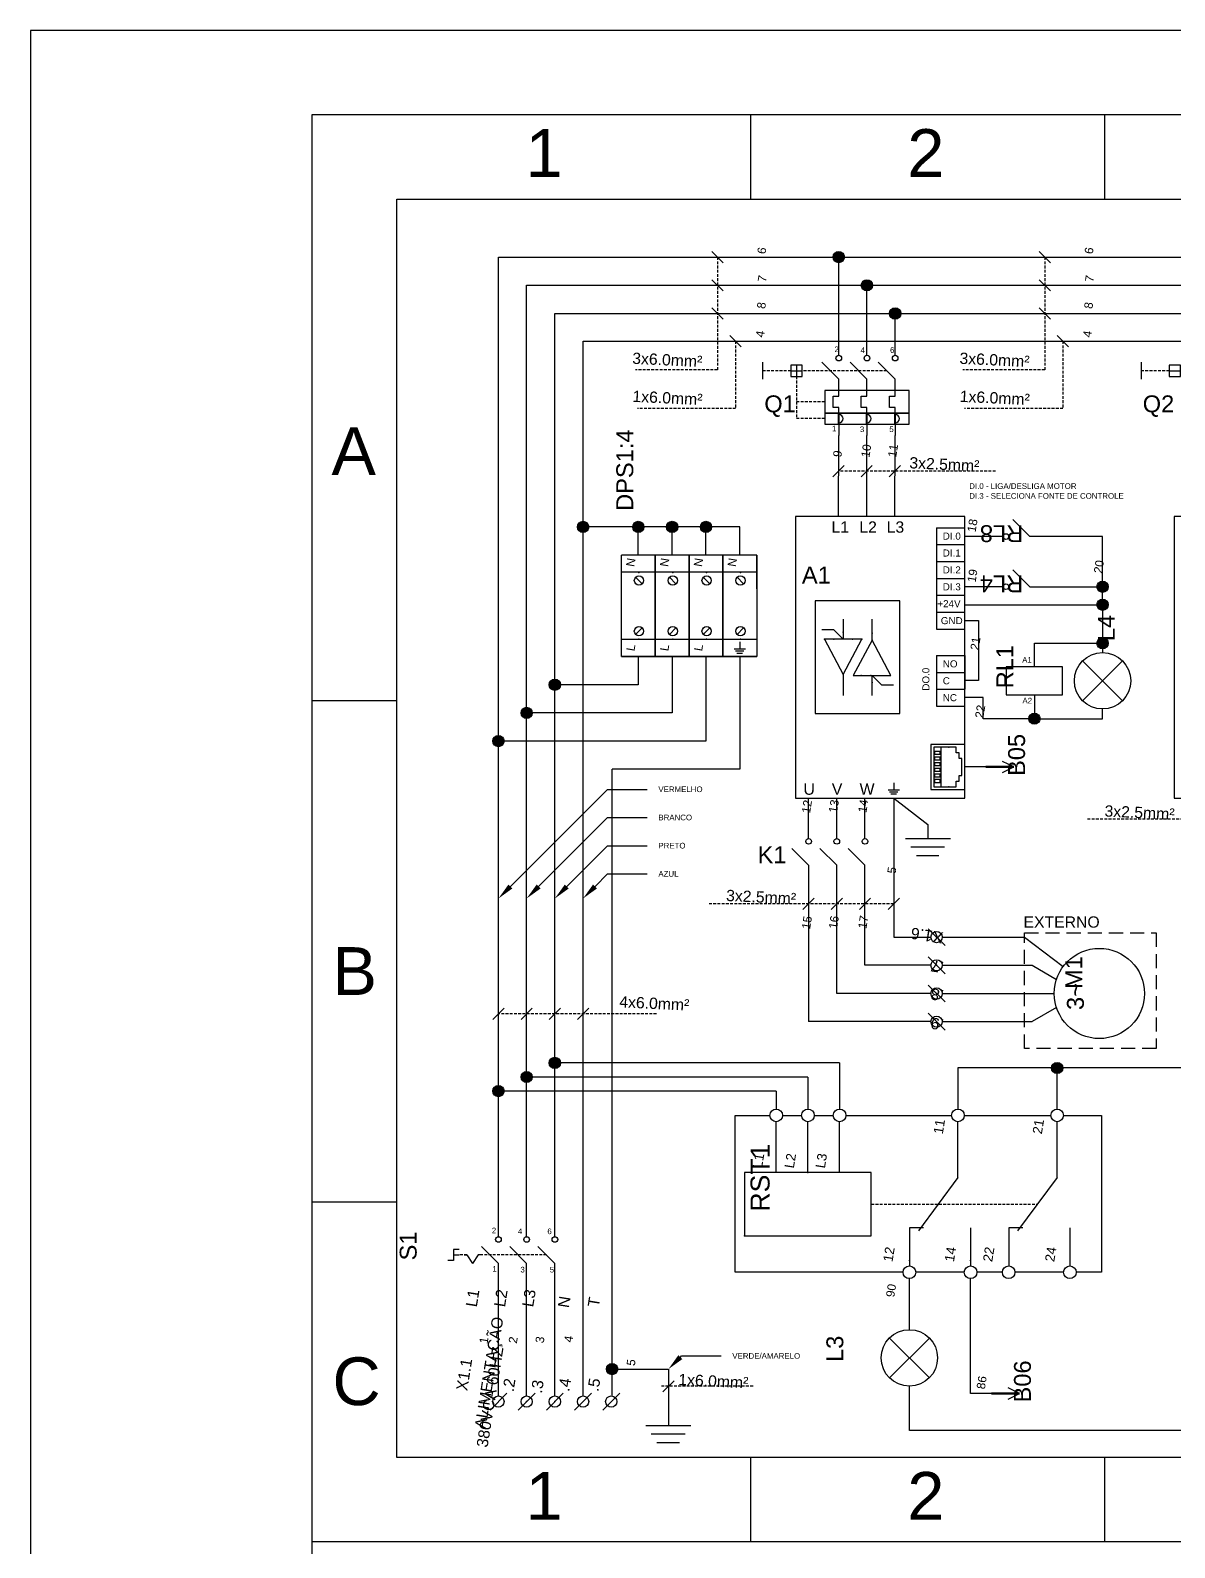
# Model space of a CAD drawing. Header units: millimetres. Extents: x 100 to 940, y 65 to 694.
# Drawn here: x 100 to 302.9, y 424.7 to 693.9 of the extents above; entities that cross this region are included whole.
import ezdxf
from ezdxf import colors
from ezdxf.entities.mleader import LeaderData, LeaderLine
from ezdxf.enums import TextEntityAlignment as Align
from ezdxf.math import Vec2, Vec3

# ---------------------------------------------------------------- set-up
doc = ezdxf.new("R2010")
doc.units = ezdxf.units.MM
doc.linetypes.add('DASHED', pattern=[0.75, 0.5, -0.25])
doc.styles.add('Annotative', font='arial.ttf')
doc.styles.add('Notes', font='arial.ttf', dxfattribs={"height": 3})

msp = doc.modelspace()

# ---------------------------------------------------------------- hatches: boundary and pattern name
for points in [[(244.36, 653.7, 1), (242.36, 653.7, 1)], [(249.36, 648.7, 1), (247.36, 648.7, 1)], [(254.36, 643.7, 1), (252.36, 643.7, 1)], [(199.01, 605.83, 1), (197.01, 605.83, 1)], [(208.81, 605.83, 1), (206.81, 605.83, 1)], [(214.81, 605.83, 1), (212.81, 605.83, 1)], [(220.81, 605.83, 1), (218.81, 605.83, 1)], [(291.14, 595.22, 1), (289.14, 595.22, 1)], [(291.14, 592.02, 1), (289.14, 592.02, 1)], [(291.14, 585.18, 1), (289.14, 585.18, 1)], [(194.01, 577.83, 1), (192.01, 577.83, 1)], [(189.01, 572.83, 1), (187.01, 572.83, 1)], [(279.05, 571.81, 1), (277.05, 571.81, 1)], [(184.01, 567.84, 1), (182.01, 567.84, 1)], [(194.01, 510.73, 1), (192.01, 510.73, 1)], [(189.01, 508.23, 1), (187.01, 508.23, 1)], [(283.09, 509.83, 1), (281.09, 509.83, 1)], [(184.01, 505.73, 1), (182.01, 505.73, 1)], [(204.15, 456.4, 1), (202.15, 456.4, 1)]]:
    msp.add_hatch(color=256).paths.add_polyline_path(points)

# ---------------------------------------------------------------- linework, layer by layer
for p, q in [((227.78, 664), (227.78, 679)), ((290.56, 664), (290.56, 679)), ((220.85, 654.7), (222.85, 652.7)), ((278.88, 654.7), (280.88, 652.7)), ((183.01, 597.97), (183.01, 653.7)), ((183.01, 653.7), (380.06, 653.7)), ((243.36, 638.28), (243.36, 653.7)), ((220.85, 649.7), (222.85, 647.7)), ((278.88, 649.7), (280.88, 647.7)), ((188.01, 597.97), (188.01, 648.7)), ((188.01, 648.7), (385.06, 648.7)), ((248.36, 638.28), (248.36, 648.7)), ((193.01, 597.97), (193.01, 643.7)), ((193.01, 643.7), (473.15, 643.7)), ((220.85, 644.7), (222.85, 642.7)), ((253.36, 638.28), (253.36, 643.7)), ((278.88, 644.7), (280.88, 642.7)), ((198.01, 451.64), (198.01, 638.8)), ((198.01, 638.8), (456.59, 638.8)), ((224.07, 639.8), (226.07, 637.8)), ((243.36, 636.28), (243.36, 638.28)), ((248.36, 636.28), (248.36, 638.28)), ((253.36, 636.28), (253.36, 638.28)), ((282.11, 639.8), (284.11, 637.8)), ((229.86, 635.04), (229.86, 632.04)), ((234.86, 633.54), (236.86, 633.54)), ((235.86, 634.54), (235.86, 632.54)), ((243.36, 632.04), (240.36, 635.04)), ((248.36, 632.04), (245.36, 635.04)), ((253.36, 632.04), (250.36, 635.04)), ((296.97, 635.04), (296.97, 632.04)), ((301.97, 633.54), (303.97, 633.54)), ((243.36, 630.04), (243.36, 632.04)), ((243.36, 629.03), (243.36, 630.04)), ((248.36, 630.04), (248.36, 632.04)), ((248.36, 629.04), (248.36, 630.04)), ((253.36, 630.04), (253.36, 632.04)), ((253.36, 629.04), (253.36, 630.04)), ((242.36, 627.04), (242.36, 629.04)), ((242.36, 629.04), (243.36, 629.03)), ((247.36, 627.04), (247.36, 629.04)), ((247.36, 629.04), (248.36, 629.04)), ((252.36, 627.04), (252.36, 629.04)), ((252.36, 629.04), (253.36, 629.04)), ((243.36, 627.04), (242.36, 627.04)), ((243.36, 626.04), (243.36, 627.04)), ((248.36, 627.04), (247.36, 627.04)), ((248.36, 626.04), (248.36, 627.04)), ((253.36, 627.04), (252.36, 627.04)), ((253.36, 626.04), (253.36, 627.04)), ((243.32, 607.7), (243.36, 622.04)), ((243.36, 624.04), (243.36, 622.04)), ((248.32, 607.7), (248.36, 622.04)), ((248.36, 624.04), (248.36, 622.04)), ((253.32, 607.7), (253.36, 622.04)), ((253.36, 624.04), (253.36, 622.04)), ((244.31, 616.73), (242.31, 614.73)), ((249.31, 616.73), (247.31, 614.73)), ((254.31, 616.73), (252.31, 614.73)), ((225.81, 605.83), (198.01, 605.83)), ((207.81, 600.83), (207.81, 605.83)), ((213.81, 600.83), (213.81, 605.83)), ((219.81, 600.83), (219.81, 605.83)), ((225.81, 600.83), (225.81, 605.83)), ((277.25, 604.13), (274.25, 607.13)), ((260.7, 605.7), (260.7, 587.7)), ((260.7, 605.7), (265.7, 605.7)), ((272.5, 604.13), (265.7, 604.13)), ((290.14, 604.13), (277.25, 604.13)), ((290.14, 592.02), (290.14, 604.13)), ((204.81, 582.83), (204.81, 600.83)), ((210.81, 600.83), (204.81, 600.83)), ((210.81, 600.83), (210.81, 582.83)), ((210.81, 594.83), (210.81, 600.83)), ((210.81, 582.83), (210.81, 600.83)), ((216.81, 600.83), (210.81, 600.83)), ((216.81, 600.83), (216.81, 582.83)), ((216.81, 594.83), (216.81, 600.83)), ((216.81, 582.83), (216.81, 600.83)), ((222.81, 600.83), (216.81, 600.83)), ((222.81, 600.83), (222.81, 582.83)), ((222.81, 594.83), (222.81, 600.83)), ((222.81, 582.83), (222.81, 600.83)), ((228.81, 600.83), (222.81, 600.83)), ((228.81, 600.83), (228.81, 582.83)), ((228.81, 594.83), (228.81, 600.83)), ((260.7, 602.7), (265.7, 602.7)), ((183.01, 479.9), (183.01, 597.97)), ((188.01, 479.9), (188.01, 597.97)), ((193.01, 479.9), (193.01, 597.97)), ((210.81, 597.83), (204.81, 597.83)), ((216.81, 597.83), (210.81, 597.83)), ((222.81, 597.83), (216.81, 597.83)), ((228.81, 597.83), (222.81, 597.83)), ((260.7, 599.7), (265.7, 599.7)), ((277.25, 595.22), (274.25, 598.22)), ((208.49, 595.76), (207.34, 596.91)), ((214.49, 595.76), (213.34, 596.91)), ((220.49, 595.76), (219.34, 596.91)), ((226.49, 595.76), (225.34, 596.91)), ((260.7, 596.7), (265.7, 596.7)), ((272.5, 595.22), (265.7, 595.22)), ((277.25, 595.22), (290.14, 595.22)), ((260.7, 593.7), (265.7, 593.7)), ((260.7, 590.7), (265.7, 590.7)), ((265.7, 592.02), (268.91, 592.02)), ((265.7, 587.7), (265.7, 590.7)), ((268.91, 592.02), (290.14, 592.02)), ((290.14, 592.02), (290.14, 583.53)), ((208.49, 587.91), (207.34, 586.76)), ((214.49, 587.91), (213.34, 586.76)), ((220.49, 587.91), (219.34, 586.76)), ((226.49, 587.91), (225.34, 586.76)), ((242.47, 587.57), (240.33, 587.57)), ((244.14, 585.91), (242.47, 587.57)), ((244.14, 589.49), (244.14, 585.91)), ((249.26, 585.74), (249.26, 589.49)), ((260.7, 587.7), (265.7, 587.7)), ((265.7, 589.2), (268.14, 589.2)), ((268.14, 589.2), (268.14, 578.57)), ((210.81, 585.83), (204.81, 585.83)), ((216.81, 585.83), (210.81, 585.83)), ((222.81, 585.83), (216.81, 585.83)), ((228.81, 585.83), (222.81, 585.83)), ((224.82, 584.21), (226.82, 584.21)), ((225.82, 585.46), (225.82, 584.21)), ((247.47, 585.91), (240.8, 585.91)), ((240.8, 585.91), (244.14, 579.66)), ((244.14, 579.66), (247.47, 585.91)), ((249.26, 585.74), (245.93, 579.49)), ((252.6, 579.49), (249.26, 585.74)), ((278.05, 581.03), (278.05, 585.18)), ((278.05, 585.18), (290.14, 585.18)), ((204.81, 582.83), (210.81, 582.83)), ((210.81, 582.83), (204.81, 582.83)), ((207.81, 582.83), (207.81, 577.83)), ((210.81, 582.83), (216.81, 582.83)), ((216.81, 582.83), (210.81, 582.83)), ((213.81, 582.83), (213.81, 572.83)), ((216.81, 582.83), (222.81, 582.83)), ((222.81, 582.83), (216.81, 582.83)), ((219.81, 582.83), (219.81, 567.83)), ((222.81, 582.83), (228.81, 582.83)), ((228.81, 582.83), (222.81, 582.83)), ((225.05, 583.84), (226.55, 583.84)), ((225.31, 583.46), (226.31, 583.46)), ((225.81, 582.83), (225.81, 562.83)), ((260.7, 583.03), (265.7, 583.03)), ((293.67, 582.07), (286.6, 575)), ((286.6, 582.07), (293.67, 575)), ((244.14, 579.66), (244.14, 575.91)), ((245.93, 579.49), (252.6, 579.49)), ((249.26, 575.91), (249.26, 579.49)), ((249.26, 579.49), (250.93, 577.83)), ((260.7, 580.03), (265.7, 580.03)), ((207.81, 577.83), (193.01, 577.83)), ((250.93, 577.83), (253.07, 577.83)), ((260.7, 577.03), (265.7, 577.03)), ((268.14, 578.57), (265.7, 578.57)), ((165, 575), (150, 575)), ((260.7, 574.03), (265.7, 574.03)), ((268.98, 575.57), (265.7, 575.57)), ((268.98, 571.81), (268.98, 575.57)), ((278.05, 576.03), (278.05, 571.81)), ((290.14, 571.81), (290.14, 573.53)), ((213.81, 572.83), (188.01, 572.83)), ((278.05, 571.81), (268.98, 571.81)), ((278.05, 571.81), (290.14, 571.81)), ((219.81, 567.84), (183.01, 567.84)), ((264.2, 566.74), (260.2, 566.74)), ((260.2, 566.74), (260.2, 559.74)), ((261.53, 559.74), (261.53, 566.74)), ((264.2, 565.74), (264.2, 566.74)), ((264.7, 565.74), (264.2, 565.74)), ((264.7, 564.74), (264.7, 565.74)), ((225.81, 562.83), (203.15, 562.83)), ((265.2, 564.74), (264.7, 564.74)), ((265.2, 561.74), (265.2, 564.74)), ((269.41, 563.24), (265.7, 563.24)), ((274.39, 563.24), (272.39, 564.24)), ((272.39, 562.24), (274.39, 563.24)), ((253.11, 560.45), (253.11, 559.2)), ((264.2, 559.74), (264.2, 560.74)), ((264.2, 560.74), (264.7, 560.74)), ((264.7, 560.74), (264.7, 561.74)), ((264.7, 561.74), (265.2, 561.74)), ((238.01, 550.54), (238.01, 557.7)), ((243.01, 550.54), (243.01, 557.7)), ((248.01, 550.54), (248.01, 557.7)), ((252.11, 559.2), (254.11, 559.2)), ((252.34, 558.82), (253.84, 558.82)), ((252.6, 558.45), (253.6, 558.45)), ((253.1, 557.7), (259.17, 553.05)), ((253.1, 557.7), (253.1, 533.05)), ((260.2, 559.74), (264.2, 559.74)), ((259.17, 553.05), (259.17, 550.55)), ((255.17, 550.55), (263.17, 550.55)), ((238.01, 545.79), (235.01, 548.79)), ((243.01, 545.79), (240.01, 548.79)), ((248.01, 545.79), (245.01, 548.79)), ((256.12, 549.05), (262.12, 549.05)), ((257.13, 547.55), (261.13, 547.55)), ((238.01, 545.79), (238.01, 518.05)), ((243.01, 523.05), (243.01, 545.79)), ((248.01, 528.05), (248.01, 545.79)), ((239.01, 539.96), (237.01, 537.96)), ((244.01, 539.96), (242.01, 537.96)), ((249.01, 539.96), (247.01, 537.96)), ((254.1, 539.96), (252.1, 537.96)), ((253.1, 533.05), (259.71, 533.05)), ((262.21, 531.55), (259.21, 534.55)), ((261.71, 533.05), (276.27, 533.05)), ((276.27, 533.05), (283.17, 527.86)), ((259.71, 528.05), (248.01, 528.05)), ((262.21, 526.55), (259.21, 529.55)), ((261.71, 528.05), (277.64, 528.05)), ((277.64, 528.05), (281.97, 525.55)), ((259.71, 523.05), (243.01, 523.05)), ((262.21, 521.55), (259.21, 524.55)), ((261.71, 523.05), (281.57, 523.05)), ((184.01, 520.42), (182.01, 518.42)), ((189.01, 520.42), (187.01, 518.42)), ((194.01, 520.42), (192.01, 518.42)), ((199.01, 520.42), (197.01, 518.42)), ((281.97, 520.55), (277.64, 518.05)), ((259.71, 518.05), (238.01, 518.05)), ((262.21, 516.55), (259.21, 519.55)), ((261.71, 518.05), (277.64, 518.05)), ((243.51, 510.73), (193.01, 510.73)), ((243.51, 510.73), (243.51, 502.55)), ((465.11, 509.83), (264.49, 509.83)), ((264.49, 509.83), (264.49, 502.55)), ((282.09, 502.55), (282.09, 509.83)), ((237.88, 508.23), (188.01, 508.23)), ((237.88, 508.23), (237.88, 502.55)), ((232.26, 505.73), (183.01, 505.73)), ((232.26, 505.73), (232.26, 502.55)), ((165, 486), (150, 486)), ((183.01, 479.9), (183.01, 483.15)), ((188.01, 479.9), (188.01, 483.4)), ((193.01, 479.9), (193.01, 483.4)), ((176.04, 477.65), (175.04, 477.65)), ((175.04, 477.65), (175.04, 475.65)), ((175.04, 476.65), (176.04, 476.65)), ((176.93, 476.65), (177.43, 476.65)), ((177.43, 476.65), (178.43, 475.15)), ((179.43, 476.65), (178.43, 475.15)), ((179.93, 476.65), (179.43, 476.65)), ((183.01, 475.15), (180.01, 478.15)), ((188.01, 475.15), (185.01, 478.15)), ((193.01, 475.15), (190.01, 478.15)), ((175.04, 475.65), (174.04, 475.65)), ((183.01, 451.64), (183.01, 475.15)), ((183.01, 473.15), (183.01, 475.15)), ((188.01, 451.64), (188.01, 475.15)), ((188.01, 473.15), (188.01, 475.15)), ((193.01, 451.64), (193.01, 475.15)), ((193.01, 473.15), (193.01, 475.15)), ((255.88, 468.41), (255.88, 472.47)), ((266.74, 452.08), (266.74, 472.47)), ((203.15, 451.65), (203.15, 470.65)), ((255.88, 463.39), (255.88, 468.41)), ((259.42, 461.92), (252.35, 454.85)), ((252.35, 461.92), (259.42, 454.85)), ((203.15, 456.4), (213.15, 456.4)), ((213.15, 456.4), (213.15, 446.4)), ((214.15, 454.35), (212.15, 452.35)), ((255.88, 445.52), (255.88, 453.39)), ((275.42, 452.08), (273.42, 453.08)), ((181.51, 449.14), (184.51, 452.14)), ((186.51, 449.14), (189.51, 452.14)), ((191.51, 449.14), (194.51, 452.14)), ((196.51, 449.14), (199.51, 452.14)), ((201.51, 449.14), (204.51, 452.14)), ((270.44, 452.08), (266.74, 452.08)), ((273.42, 451.08), (275.42, 452.08)), ((209.15, 446.4), (217.15, 446.4)), ((210.1, 444.9), (216.1, 444.9)), ((304.6, 445.52), (255.88, 445.52)), ((211.11, 443.4), (215.11, 443.4)), ((227.78, 425.74), (227.78, 440.74)), ((290.56, 425.74), (290.56, 440.74)), ((165, 425.74), (150, 425.74)), ((730, 425.74), (165, 425.74))]:
    msp.add_line(p, q)
at = {"linetype": 'DASHED'}
for p, q in [((221.85, 653.7), (221.85, 633.7)), ((279.88, 653.7), (279.88, 633.7)), ((225.07, 638.8), (225.07, 626.84)), ((283.11, 638.8), (283.11, 626.84)), ((221.85, 633.7), (207.31, 633.7)), ((234.86, 633.54), (229.86, 633.54)), ((251.86, 633.54), (236.86, 633.54)), ((279.88, 633.7), (265.34, 633.7)), ((301.97, 633.54), (296.97, 633.54)), ((235.86, 632.54), (235.86, 625.04)), ((240.86, 628.04), (235.86, 628.04)), ((225.07, 626.84), (207.64, 626.84)), ((240.86, 625.04), (235.86, 625.04)), ((283.11, 626.84), (265.68, 626.84)), ((271.16, 615.73), (243.31, 615.73)), ((320.21, 553.95), (287.27, 553.95)), ((253.1, 538.96), (220.16, 538.96)), ((211.02, 519.42), (183.01, 519.42)), ((249.13, 485.67), (278.58, 485.67)), ((177.43, 476.65), (176.04, 476.65)), ((191.51, 476.65), (179.43, 476.65)), ((228.15, 453.35), (211.65, 453.35))]:
    msp.add_line(p, q, dxfattribs=at)
at = {"lineweight": 40}
for p, q in [((243.36, 624.04), (243.36, 626.04)), ((248.36, 624.04), (248.36, 626.04)), ((253.36, 624.04), (253.36, 626.04))]:
    msp.add_line(p, q, dxfattribs=at)
at = {"lineweight": 30}
for p, q in [((260.7, 583.03), (260.7, 574.03)), ((265.7, 583.03), (265.7, 580.03)), ((265.7, 580.03), (265.7, 577.03)), ((203.15, 470.65), (203.15, 562.83)), ((232.26, 491.3), (232.26, 500.3)), ((237.88, 491.3), (237.88, 500.3)), ((243.51, 491.3), (243.51, 500.3)), ((264.49, 490.41), (264.49, 500.3)), ((282.09, 490.41), (282.09, 500.3)), ((264.49, 490.41), (257.47, 480.94)), ((282.09, 490.41), (275.08, 480.94)), ((258.4, 481.47), (255.88, 481.47)), ((255.88, 481.47), (255.88, 474.72)), ((266.74, 481.47), (266.74, 474.72)), ((276, 481.47), (273.49, 481.47)), ((273.49, 481.47), (273.49, 474.72)), ((284.34, 481.47), (284.34, 474.72))]:
    msp.add_line(p, q, dxfattribs=at)
at = {"lineweight": 50}
for p, q in [((274.39, 563.24), (269.41, 563.24)), ((275.42, 452.08), (270.44, 452.08))]:
    msp.add_line(p, q, dxfattribs=at)
for points in [[(100, 100), (940, 100), (940, 693.94), (100, 693.94)], [(150, 679), (925, 679), (925, 115), (150, 115)], [(165, 664), (730, 664), (730, 440.74), (165, 440.74)], [(234.86, 632.54), (236.86, 632.54), (236.86, 634.54), (234.86, 634.54)], [(301.97, 632.54), (303.97, 632.54), (303.97, 634.54), (301.97, 634.54)], [(240.86, 626.04), (255.86, 626.04), (255.86, 630.04), (240.86, 630.04)], [(240.86, 624.04), (255.86, 624.04), (255.86, 626.04), (240.86, 626.04)], [(235.7, 557.7), (265.7, 557.7), (265.7, 607.7), (235.7, 607.7)], [(302.81, 557.7), (332.81, 557.7), (332.81, 607.7), (302.81, 607.7)], [(239.2, 572.7), (254.2, 572.7), (254.2, 592.7), (239.2, 592.7)], [(273.05, 576.03), (283.05, 576.03), (283.05, 581.03), (273.05, 581.03)], [(265.7, 559.24), (265.7, 567.24), (259.7, 567.24), (259.7, 559.24)], [(261.35, 565.49), (261.35, 565.99), (260.35, 565.99), (260.35, 565.49)], [(261.35, 564.49), (261.35, 564.99), (260.35, 564.99), (260.35, 564.49)], [(261.35, 564.49), (261.35, 564.99), (260.35, 564.99), (260.35, 564.49)], [(261.35, 563.49), (261.35, 563.99), (260.35, 563.99), (260.35, 563.49)], [(261.35, 563.49), (261.35, 563.99), (260.35, 563.99), (260.35, 563.49)], [(261.35, 563.49), (261.35, 563.99), (260.35, 563.99), (260.35, 563.49)], [(261.35, 562.49), (261.35, 562.99), (260.35, 562.99), (260.35, 562.49)], [(261.35, 562.49), (261.35, 562.99), (260.35, 562.99), (260.35, 562.49)], [(261.35, 562.49), (261.35, 562.99), (260.35, 562.99), (260.35, 562.49)], [(261.35, 562.49), (261.35, 562.99), (260.35, 562.99), (260.35, 562.49)], [(261.35, 561.49), (261.35, 561.99), (260.35, 561.99), (260.35, 561.49)], [(261.35, 561.49), (261.35, 561.99), (260.35, 561.99), (260.35, 561.49)], [(261.35, 561.49), (261.35, 561.99), (260.35, 561.99), (260.35, 561.49)], [(261.35, 560.49), (261.35, 560.99), (260.35, 560.99), (260.35, 560.49)], [(261.35, 560.49), (261.35, 560.99), (260.35, 560.99), (260.35, 560.49)]]:
    msp.add_lwpolyline(points, close=True)
at = {"linetype": 'DASHED', "ltscale": 5}
msp.add_lwpolyline([(276.27, 533.8), (299.66, 533.8), (299.66, 513.3), (276.27, 513.3)], close=True, dxfattribs=at)
at = {"lineweight": 30}
for points in [[(254.76, 473.59), (224.96, 473.59), (224.96, 501.42), (231.13, 501.42)], [(233.38, 501.42), (236.76, 501.42)], [(239.01, 501.42), (242.38, 501.42)], [(244.63, 501.42), (263.36, 501.42)], [(265.61, 501.42), (280.96, 501.42)], [(283.21, 501.42), (289.96, 501.42), (289.96, 473.59), (285.46, 473.59)], [(265.61, 473.59), (257.01, 473.59)], [(272.36, 473.59), (267.86, 473.59)], [(283.21, 473.59), (274.61, 473.59)]]:
    msp.add_lwpolyline(points, dxfattribs=at)
msp.add_lwpolyline([(226.63, 480.05), (249.13, 480.05), (249.13, 491.3), (226.63, 491.3)], close=True, dxfattribs=at)
for centre, radius in [((243.36, 653.7), 1), ((248.36, 648.7), 1), ((253.36, 643.7), 1), ((243.36, 635.78), 0.5), ((248.36, 635.78), 0.5), ((253.36, 635.78), 0.5), ((198.01, 605.83), 1), ((207.81, 605.83), 1), ((213.81, 605.83), 1), ((219.81, 605.83), 1), ((273, 604.13), 0.5), ((207.92, 596.33), 0.817), ((213.92, 596.33), 0.817), ((219.92, 596.33), 0.817), ((225.92, 596.33), 0.817), ((273, 595.22), 0.5), ((290.14, 595.22), 1), ((290.14, 592.02), 1), ((207.92, 587.33), 0.817), ((213.92, 587.33), 0.817), ((219.92, 587.33), 0.817), ((225.92, 587.33), 0.817), ((290.14, 585.18), 1), ((290.14, 578.53), 5), ((193.01, 577.83), 1), ((188.01, 572.83), 1), ((278.05, 571.81), 1), ((183.01, 567.84), 1), ((238.01, 550.04), 0.5), ((243.01, 550.04), 0.5), ((248.01, 550.04), 0.5), ((260.71, 533.05), 1), ((289.57, 523.05), 8), ((260.71, 528.05), 1), ((260.71, 523.05), 1), ((260.71, 518.05), 1), ((193.01, 510.73), 1), ((188.01, 508.23), 1), ((282.09, 509.83), 1), ((183.01, 505.73), 1), ((183.01, 479.4), 0.5), ((188.01, 479.4), 0.5), ((193.01, 479.4), 0.5), ((255.88, 458.39), 5), ((203.15, 456.4), 1), ((183.01, 450.64), 1), ((188.01, 450.64), 1), ((193.01, 450.64), 1), ((198.01, 450.64), 1), ((203.01, 450.64), 1)]:
    msp.add_circle(centre, radius)
for centre in [(232.26, 501.42), (237.88, 501.42), (243.51, 501.42), (264.49, 501.42), (282.09, 501.42), (255.88, 473.59), (266.74, 473.59), (273.49, 473.59), (284.34, 473.59)]:
    msp.add_circle(centre, 1.12, dxfattribs=at)
for centre in [(243.36, 625.04), (248.36, 625.04), (253.36, 625.04)]:
    msp.add_arc(centre, 0.75, 270, 90)
for p in [(207.92, 597.73), (213.92, 597.73), (219.92, 597.73), (225.92, 597.73), (244.14, 587.16), (249.26, 586.99), (207.92, 585.94), (213.92, 585.94), (219.92, 585.94), (225.92, 585.94), (240.8, 585.91), (242.47, 585.91), (242.47, 585.91), (245.8, 585.91), (245.8, 585.91), (247.47, 585.91), (249.26, 585.74), (247.36, 579.49), (247.36, 579.49), (249.03, 579.49), (249.26, 578.24), (261.53, 566.74), (262.87, 566.74), (261.53, 559.74), (262.87, 559.74), (260.71, 533.05), (260.71, 528.05), (260.71, 523.05), (188.01, 450.64), (193.01, 450.64)]:
    msp.add_point(p)
for p in [(237.88, 491.3), (237.88, 491.3), (226.63, 480.05), (226.63, 480.05), (255.88, 475.67), (255.88, 475.67), (266.74, 475.67), (266.74, 475.67)]:
    msp.add_point(p, dxfattribs=at)

# ---------------------------------------------------------------- texts
at = {"style": 'Notes'}
for s, height, p in [('1', 8.48, (187.8, 667.93)), ('2', 8.48, (255.51, 667.93)), ('2', 1, (242.6, 636.84)), ('4', 1, (247.23, 636.7)), ('6', 1, (252.45, 636.7)), ('Q1', 3, (230.15, 626.17)), ('Q2', 3, (297.26, 626.17)), ('A', 8.48, (153.39, 615.03)), ('1', 1, (242.16, 622.79)), ('3', 1, (247.1, 622.66)), ('5', 1, (252.32, 622.66)), ('DI.0 - LIGA/DESLIGA MOTOR', 1, (266.5, 612.58)), ('DI.3 - SELECIONA FONTE DE CONTROLE', 1, (266.5, 610.83)), ('L1', 2, (242.07, 604.81)), ('L2', 2, (247.01, 604.81)), ('L3', 2, (251.86, 604.81)), ('DI.0', 1.25, (261.8, 603.58)), ('DI.1', 1.25, (261.8, 600.58)), ('A1', 3, (236.82, 595.79)), ('DI.2', 1.25, (261.8, 597.58)), ('DI.3', 1.25, (261.8, 594.58)), ('+24V', 1.25, (260.84, 591.58)), ('GND', 1.25, (261.45, 588.58)), ('NO', 1.25, (261.8, 580.91)), ('A1', 1, (275.89, 581.74)), ('C', 1.25, (261.8, 577.91)), ('NC', 1.25, (261.8, 574.91)), ('A2', 1, (275.93, 574.51)), ('U', 2, (237.1, 558.31)), ('V', 2, (242.13, 558.31)), ('W', 2, (247.06, 558.31)), ('K1', 3, (228.96, 546.16)), ('EXTERNO', 2, (276.12, 534.73)), ('B', 8.48, (153.57, 522.79)), ('2', 1, (181.83, 480.49)), ('4', 1, (186.46, 480.35)), ('6', 1, (191.68, 480.35)), ('1', 1, (181.95, 473.68)), ('3', 1, (186.9, 473.55)), ('5', 1, (192.11, 473.55)), ('C', 8.48, (153.57, 450.01)), ('1', 8.48, (187.8, 429.67)), ('2', 8.48, (255.51, 429.67))]:
    msp.add_text(s, height=height, dxfattribs=at).set_placement(p)
for s, height, rotation, p in [('6', 1.5, 80.899, (230.44, 654.74)), ('6', 1.5, 80.899, (288.48, 654.74)), ('7', 1.5, 80.899, (230.54, 649.77)), ('7', 1.5, 80.899, (288.58, 649.77)), ('8', 1.5, 80.899, (230.38, 645.02)), ('8', 1.5, 80.899, (288.41, 645.02)), ('4', 1.5, 80.899, (230.16, 639.95)), ('4', 1.5, 80.899, (288.19, 639.95)), ('9', 1.5, 80.899, (243.88, 618.7)), ('10', 1.5, 80.899, (248.96, 619.21)), ('11', 1.5, 80.899, (253.71, 619.25)), ('18', 1.5, 80.899, (267.8, 605.97)), ('N', 1.5, 80.899, (207.21, 599.43)), ('N', 1.5, 80.899, (213.21, 599.43)), ('N', 1.5, 80.899, (219.21, 599.43)), ('N', 1.5, 80.899, (225.21, 599.43)), ('19', 1.5, 80.899, (267.8, 597.06)), ('20', 1.5, 80.899, (290.23, 598.65)), ('L', 1.5, 80.899, (207.21, 584.29)), ('L', 1.5, 80.899, (213.21, 584.29)), ('L', 1.5, 80.899, (219.21, 584.29)), ('21', 1.5, 80.899, (268.33, 585.04)), ('22', 1.5, 80.899, (269.17, 572.96)), ('12', 1.5, 80.899, (238.44, 556.1)), ('13', 1.5, 80.899, (243.22, 556.16)), ('14', 1.5, 80.899, (248.43, 556.19)), ('5', 1.5, 80.899, (253.51, 544.8)), ('15', 1.5, 80.899, (238.44, 535.52)), ('16', 1.5, 80.899, (243.22, 535.57)), ('17', 1.5, 80.899, (248.43, 535.61)), ('X1.6', 2, 170.899, (259.15, 534.32)), ('.7', 2, 170.899, (261, 528.8)), ('.8', 2, 170.899, (261, 523.8)), ('.9', 2, 170.899, (261, 518.62)), ('90', 1.5, 80.899, (253.37, 470.23)), ('ALIMENTAÇÃO', 2, 80.899, (182.32, 455.62)), ('380VCA 60HZ', 2, 80.899, (182.49, 451.3)), ('1', 1.5, 80.899, (181.16, 461.4)), ('2', 1.5, 80.899, (186.35, 461.45)), ('3', 1.5, 80.899, (191.1, 461.49)), ('4', 1.5, 80.899, (196.18, 461.63)), ('X1.1', 2, 80.899, (177.92, 455.29)), ('5', 1.5, 80.899, (207.27, 457.47)), ('86', 1.5, 80.899, (269.43, 453.9)), ('.2', 2, 80.899, (185.86, 453.43)), ('.3', 2, 80.899, (190.88, 453.16)), ('.4', 2, 80.899, (195.73, 453.47)), ('.5', 2, 80.899, (200.91, 453.47))]:
    msp.add_text(s, height=height, rotation=rotation, dxfattribs=at).set_placement(p, align=Align.CENTER)
for s, height, rotation, style, p in [('3x6.0mm²', 2, 357.2768, 'Notes', (206.7, 634.78)), ('3x6.0mm²', 2, 357.2768, 'Notes', (264.73, 634.78)), ('1x6.0mm²', 2, 357.2768, 'Notes', (206.74, 628.03)), ('1x6.0mm²', 2, 357.2768, 'Notes', (264.78, 628.03)), ('DPS1:4', 3, 90, 'Notes', (206.91, 608.68)), ('3x2.5mm²', 2, 357.2768, 'Notes', (255.84, 616.24)), ('RL8', 3, 180, 'Notes', (276.07, 606.14)), ('RL4', 3, 180, 'Notes', (276.07, 597.23)), ('L4', 3, 90, 'Notes', (292.31, 585.57)), ('RL1', 3, 90, 'Notes', (274.31, 577.19)), ('DO.0', 1.25, 90, 'Annotative', (259.43, 576.77)), ('B05', 3, 90, 'Notes', (276.39, 561.65)), ('3x2.5mm²', 2, 357.2768, 'Notes', (290.45, 554.46)), ('3x2.5mm²', 2, 357.2768, 'Notes', (223.34, 539.47)), ('M1', 3, 90, 'Notes', (286.55, 523.85)), ('4x6.0mm²', 2, 357.2768, 'Notes', (204.4, 520.6)), ('3~', 3, 90, 'Notes', (286.82, 520.12)), ('S1', 3, 90, 'Notes', (168.5, 475.69)), ('L1', 2, 80.899, 'Notes', (179.16, 467.31)), ('L2', 2, 80.899, 'Notes', (184.16, 467.31)), ('L3', 2, 80.899, 'Notes', (189.16, 467.31)), ('N', 2, 80.899, 'Notes', (195.49, 467.17)), ('T', 2, 80.899, 'Notes', (200.79, 467.31)), ('L3', 3, 90, 'Notes', (244.16, 457.67)), ('B06', 3, 90, 'Notes', (277.43, 450.49)), ('1x6.0mm²', 2, 357.2768, 'Notes', (214.87, 453.58))]:
    msp.add_text(s, height=height, rotation=rotation, dxfattribs=dict(style=style)).set_placement(p)
at = {"lineweight": 30, "style": 'Notes'}
for s, p in [('11', (262.01, 499.31)), ('21', (279.57, 499.31)), ('L1', (229.95, 493.24)), ('L2', (235.59, 493.24)), ('L3', (241.1, 493.24)), ('12', (253.09, 476.64)), ('14', (263.98, 476.64)), ('22', (270.77, 476.64)), ('24', (281.77, 476.64))]:
    msp.add_text(s, height=1.688, rotation=80.899, dxfattribs=at).set_placement(p, align=Align.CENTER)
msp.add_text('RST1', height=3.375, rotation=90, dxfattribs=at).set_placement((231.09, 484.36))

# ---------------------------------------------------------------- leaders
ml = msp.add_multileader_mtext('Standard')
ml.set_content('VERMELHO', color=256, style='Notes')
ml.set_leader_properties()
ml.build(insert=Vec2(0, 0))
ml.multileader.update_dxf_attribs({"dogleg_length": 7, "arrow_head_size": 3})
ctx = ml.context
ctx.base_point, ctx.char_height, ctx.arrow_head_size, ctx.plane_origin = Vec3(209.37, 559.27), 1, 3, Vec3(183.01, 539.91)
notes = []
notes.append((ctx, [(0, (1, 1, 0), (202.37, 559.27), (1, 0), 7, [(0, [(183.01, 539.91)], 0, [])])]))
ctx.mtext.insert, ctx.mtext.flow_direction = Vec3(211.37, 559.78), 5
ml = msp.add_multileader_mtext('Standard')
ml.set_content('BRANCO', color=256, style='Notes')
ml.set_leader_properties()
ml.build(insert=Vec2(0, 0))
ml.multileader.update_dxf_attribs({"dogleg_length": 7, "arrow_head_size": 3})
ctx = ml.context
ctx.base_point, ctx.char_height, ctx.arrow_head_size, ctx.plane_origin = Vec3(209.37, 554.27), 1, 3, Vec3(188.01, 539.91)
notes.append((ctx, [(0, (1, 1, 0), (202.37, 554.27), (1, 0), 7, [(0, [(188.01, 539.91)], 0, [])])]))
ctx.mtext.insert, ctx.mtext.flow_direction = Vec3(211.37, 554.78), 5
ml = msp.add_multileader_mtext('Standard')
ml.set_content('PRETO', color=256, style='Notes')
ml.set_leader_properties()
ml.build(insert=Vec2(0, 0))
ml.multileader.update_dxf_attribs({"dogleg_length": 7, "arrow_head_size": 3})
ctx = ml.context
ctx.base_point, ctx.char_height, ctx.arrow_head_size, ctx.plane_origin = Vec3(209.37, 549.27), 1, 3, Vec3(193.01, 539.91)
notes.append((ctx, [(0, (1, 1, 0), (202.37, 549.27), (1, 0), 7, [(0, [(193.01, 539.91)], 0, [])])]))
ctx.mtext.insert, ctx.mtext.flow_direction = Vec3(211.37, 549.78), 5
ml = msp.add_multileader_mtext('Standard')
ml.set_content('AZUL', color=256, style='Notes')
ml.set_leader_properties()
ml.build(insert=Vec2(0, 0))
ml.multileader.update_dxf_attribs({"dogleg_length": 7, "arrow_head_size": 3})
ctx = ml.context
ctx.base_point, ctx.char_height, ctx.arrow_head_size, ctx.plane_origin = Vec3(209.37, 544.27), 1, 3, Vec3(198.01, 539.91)
notes.append((ctx, [(0, (1, 1, 0), (202.37, 544.27), (1, 0), 7, [(0, [(198.01, 539.91)], 0, [])])]))
ctx.mtext.insert, ctx.mtext.flow_direction = Vec3(211.37, 544.78), 5
ml = msp.add_multileader_mtext('Standard')
ml.set_content('VERDE/AMARELO', color=256, style='Notes')
ml.set_leader_properties()
ml.build(insert=Vec2(0, 0))
ml.multileader.update_dxf_attribs({"dogleg_length": 7, "arrow_head_size": 3})
ctx = ml.context
ctx.base_point, ctx.char_height, ctx.arrow_head_size, ctx.plane_origin = Vec3(222.48, 458.74), 1, 3, Vec3(213.15, 456.4)
notes.append((ctx, [(0, (1, 1, 0), (215.48, 458.74), (1, 0), 7, [(0, [(213.15, 456.4)], 0, [])])]))
ctx.mtext.insert, ctx.mtext.flow_direction = Vec3(224.48, 459.24), 5
for ctx, leaders in notes:
    for number, flags, end, landing, length, lines in leaders:
        leader = LeaderData()
        leader.index, (leader.has_last_leader_line, leader.has_dogleg_vector, leader.attachment_direction) = number, flags
        leader.last_leader_point, leader.dogleg_vector, leader.dogleg_length = Vec3(end), Vec3(landing), length
        for number, points, colour, breaks in lines:
            line = LeaderLine()
            line.index, line.vertices, line.color, line.breaks = number, Vec3.list(points), colors.encode_raw_color(colour), breaks
            leader.lines.append(line)
        ctx.leaders.append(leader)

doc.saveas('drawing.dxf')
